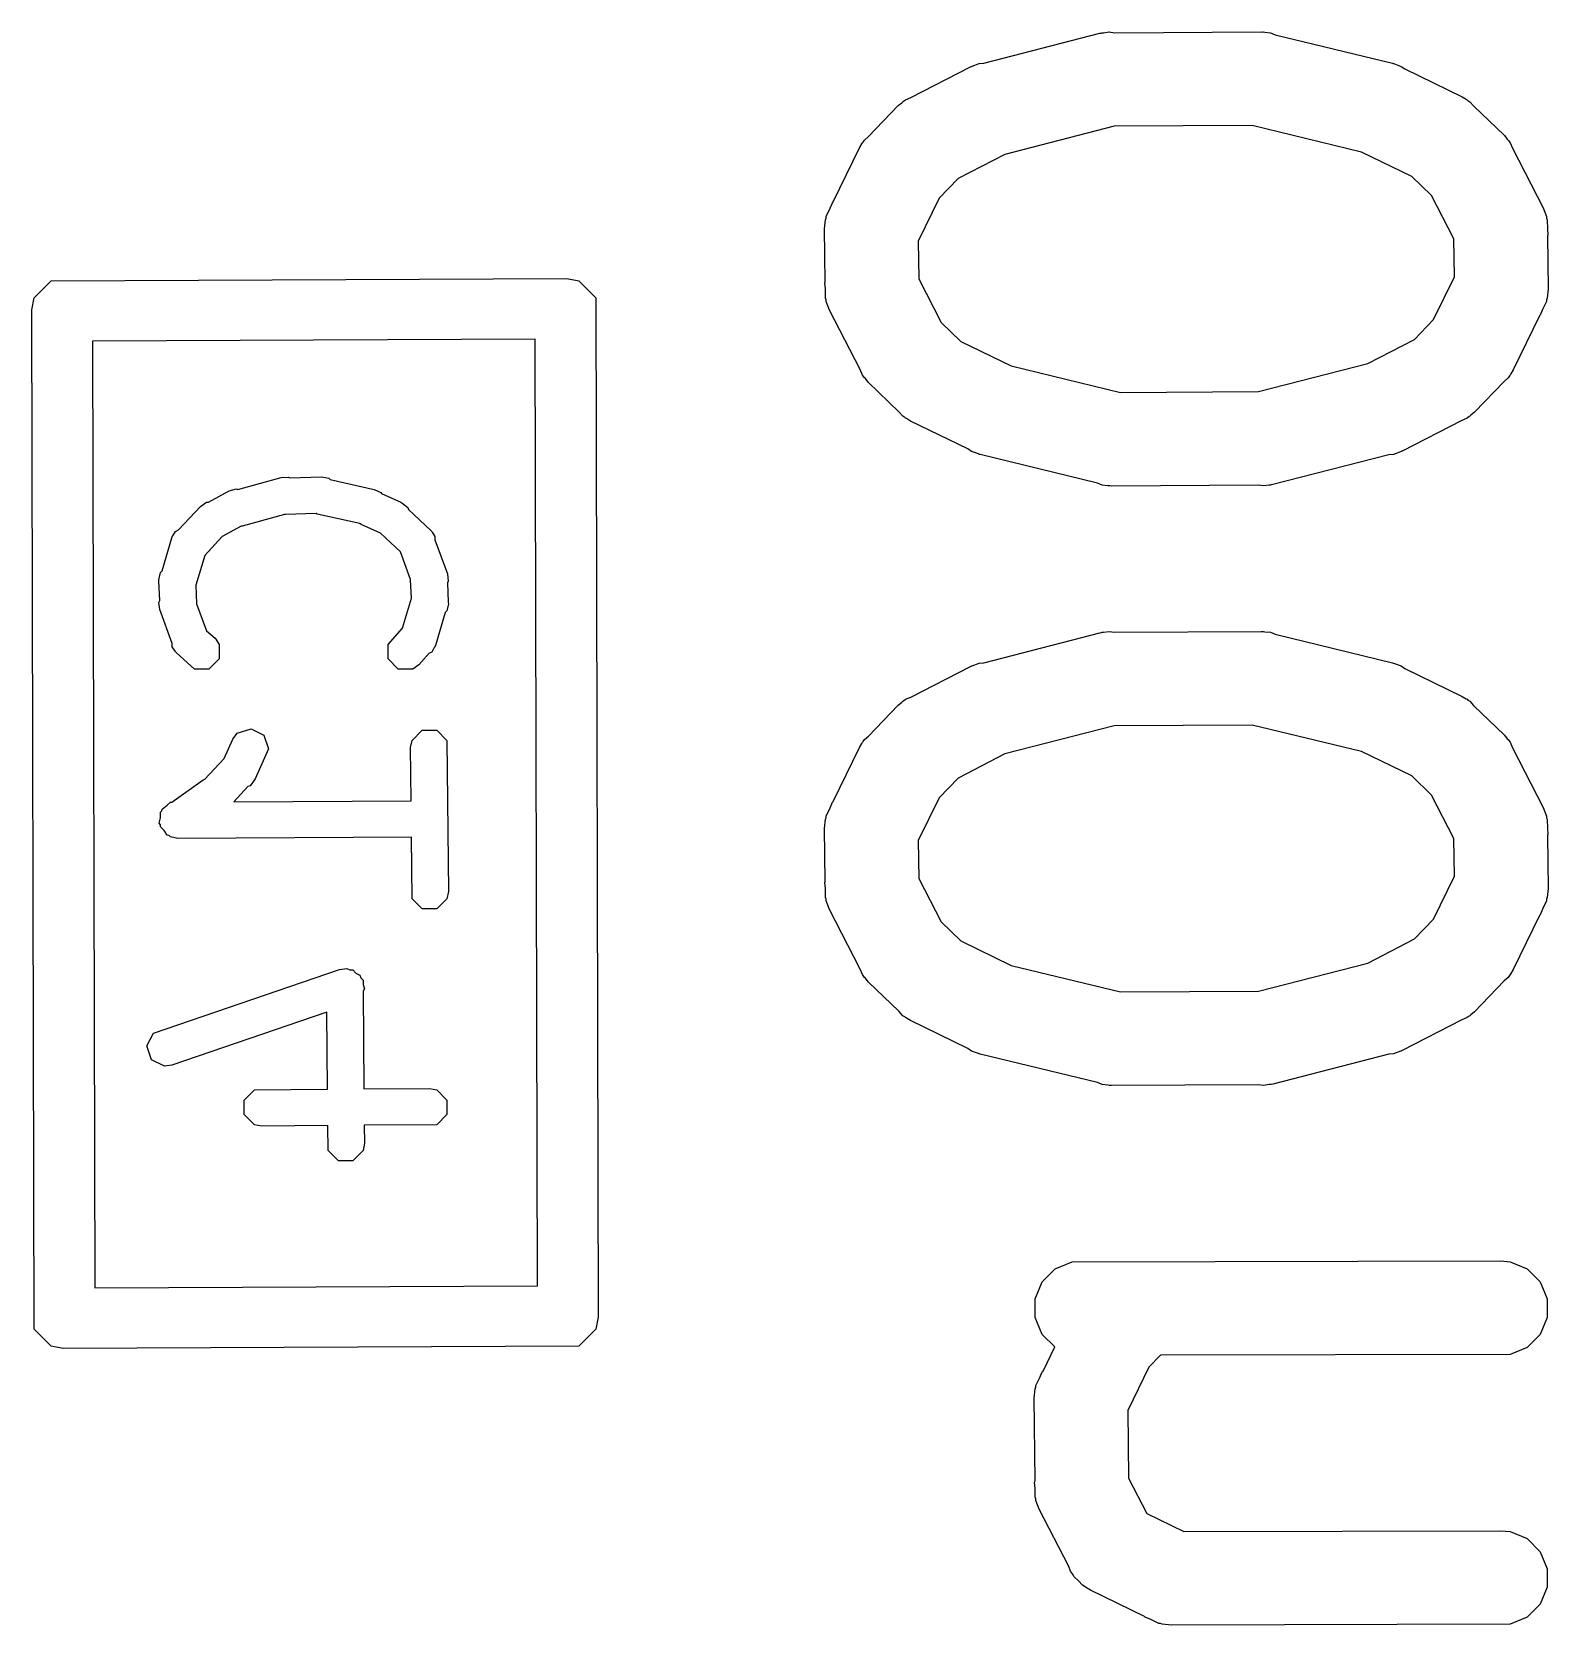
# Model space of a CAD drawing. Extents: x 4.05 to 6.76, y -4.93 to -3.08.
# Drawn here: x 6.6093 to 6.7042, y -4.6218 to -4.5221 of the extents above; entities that cross this region are included whole.
import ezdxf

# ---------------------------------------------------------------- set-up
doc = ezdxf.new("R2010")
doc.units = 0
doc.header["$MEASUREMENT"] = 0
doc.layers.add('BLACK', color=7, linetype='CONTINUOUS')

msp = doc.modelspace()

# ---------------------------------------------------------------- linework, layer by layer
at = {"layer": 'BLACK', "linetype": 'CONTINUOUS'}
for p, q in [((6.668846, -4.524074), (6.676117, -4.522204)), ((6.676117, -4.522204), (6.676217, -4.522189)), ((6.676217, -4.522189), (6.676257, -4.522172)), ((6.676257, -4.522172), (6.676333, -4.522172)), ((6.676333, -4.522172), (6.67669, -4.522119)), ((6.67669, -4.522119), (6.677019, -4.522168)), ((6.677019, -4.522168), (6.686207, -4.522115)), ((6.686207, -4.522115), (6.686308, -4.522125)), ((6.686308, -4.522125), (6.686351, -4.522119)), ((6.686351, -4.522119), (6.686425, -4.522137)), ((6.686425, -4.522137), (6.686783, -4.522172)), ((6.686783, -4.522172), (6.687085, -4.522297)), ((6.687085, -4.522297), (6.694423, -4.524078)), ((6.664291, -4.526219), (6.668014, -4.524302)), ((6.668014, -4.524302), (6.668056, -4.524286)), ((6.668056, -4.524286), (6.668073, -4.524273)), ((6.668073, -4.524273), (6.668122, -4.524261)), ((6.668122, -4.524261), (6.668555, -4.524095)), ((6.668555, -4.524095), (6.668846, -4.524074)), ((6.694423, -4.524078), (6.694465, -4.524094)), ((6.694465, -4.524094), (6.694486, -4.524095)), ((6.694486, -4.524095), (6.694534, -4.524118)), ((6.694534, -4.524118), (6.694968, -4.524273)), ((6.694968, -4.524273), (6.695185, -4.524434)), ((6.695185, -4.524434), (6.698776, -4.526177)), ((6.661633, -4.52866), (6.663497, -4.52673)), ((6.663497, -4.52673), (6.663723, -4.526544)), ((6.663723, -4.526544), (6.663775, -4.526485)), ((6.663775, -4.526485), (6.66383, -4.526456)), ((6.66383, -4.526456), (6.663944, -4.526363)), ((6.663944, -4.526363), (6.664291, -4.526219)), ((6.698776, -4.526177), (6.699024, -4.526333)), ((6.699024, -4.526333), (6.699096, -4.526363)), ((6.699096, -4.526363), (6.699142, -4.526407)), ((6.699142, -4.526407), (6.699266, -4.526485)), ((6.699266, -4.526485), (6.699488, -4.526741)), ((6.699488, -4.526741), (6.701419, -4.528605)), ((6.661377, -4.528882), (6.661633, -4.52866)), ((6.676999, -4.52802), (6.670173, -4.529776)), ((6.685647, -4.527971), (6.676999, -4.52802)), ((6.692479, -4.529629), (6.685647, -4.527971)), ((6.701419, -4.528605), (6.701604, -4.528831)), ((6.659428, -4.532753), (6.661069, -4.529372)), ((6.661069, -4.529372), (6.661225, -4.529124)), ((6.661225, -4.529124), (6.661255, -4.529052)), ((6.661255, -4.529052), (6.6613, -4.529006)), ((6.6613, -4.529006), (6.661377, -4.528882)), ((6.670173, -4.529776), (6.667241, -4.531286)), ((6.695629, -4.531158), (6.692479, -4.529629)), ((6.701604, -4.528831), (6.701663, -4.528882)), ((6.701663, -4.528882), (6.701692, -4.528938)), ((6.701692, -4.528938), (6.701786, -4.529052)), ((6.701786, -4.529052), (6.701929, -4.529399)), ((6.701929, -4.529399), (6.703846, -4.533122)), ((6.667241, -4.531286), (6.66605, -4.532519)), ((6.696862, -4.532348), (6.695629, -4.531158)), ((6.65938, -4.532802), (6.659428, -4.532753)), ((6.66605, -4.532519), (6.664749, -4.535201)), ((6.698261, -4.535064), (6.696862, -4.532348)), ((6.658939, -4.533866), (6.65898, -4.533768)), ((6.65898, -4.533768), (6.658987, -4.533662)), ((6.658987, -4.533662), (6.659236, -4.533151)), ((6.659236, -4.533151), (6.65938, -4.532802)), ((6.703846, -4.533122), (6.704053, -4.533662)), ((6.704053, -4.533662), (6.704061, -4.533768)), ((6.704061, -4.533768), (6.704101, -4.533866)), ((6.658883, -4.534442), (6.658939, -4.533866)), ((6.658926, -4.537761), (6.658883, -4.534442)), ((6.704101, -4.533866), (6.704109, -4.534446)), ((6.704109, -4.534446), (6.704135, -4.534811)), ((6.664749, -4.535201), (6.66478, -4.537569)), ((6.698292, -4.537433), (6.698261, -4.535064)), ((6.704135, -4.534811), (6.704115, -4.534872)), ((6.704115, -4.534872), (6.704158, -4.538192)), ((6.609433, -4.538751), (6.610499, -4.537685)), ((6.610499, -4.537685), (6.642748, -4.537535)), ((6.642748, -4.537535), (6.643501, -4.537685)), ((6.643501, -4.537685), (6.644567, -4.538751)), ((6.658906, -4.537822), (6.658926, -4.537761)), ((6.66478, -4.537569), (6.666178, -4.540285)), ((6.696991, -4.540114), (6.698292, -4.537433)), ((6.609283, -4.539504), (6.609433, -4.538751)), ((6.644567, -4.538751), (6.644717, -4.602496)), ((6.658932, -4.538187), (6.658906, -4.537822)), ((6.658939, -4.538768), (6.658932, -4.538187)), ((6.65898, -4.538866), (6.658939, -4.538768)), ((6.704101, -4.538768), (6.704061, -4.538866)), ((6.704158, -4.538192), (6.704101, -4.538768)), ((6.609433, -4.603249), (6.609283, -4.539504)), ((6.658987, -4.538971), (6.65898, -4.538866)), ((6.659194, -4.539512), (6.658987, -4.538971)), ((6.661111, -4.543235), (6.659194, -4.539512)), ((6.703805, -4.539483), (6.703661, -4.539832)), ((6.704053, -4.538971), (6.703805, -4.539483)), ((6.704061, -4.538866), (6.704053, -4.538971)), ((6.666178, -4.540285), (6.667412, -4.541476)), ((6.6958, -4.541347), (6.696991, -4.540114)), ((6.703612, -4.53988), (6.701972, -4.543262)), ((6.703661, -4.539832), (6.703612, -4.53988)), ((6.640784, -4.541335), (6.613077, -4.541464)), ((6.613077, -4.541464), (6.613216, -4.600665)), ((6.640923, -4.600536), (6.640784, -4.541335)), ((6.667412, -4.541476), (6.670562, -4.543005)), ((6.692868, -4.542858), (6.6958, -4.541347)), ((6.661255, -4.543582), (6.661111, -4.543235)), ((6.661349, -4.543696), (6.661255, -4.543582)), ((6.661377, -4.543751), (6.661349, -4.543696)), ((6.661436, -4.543803), (6.661377, -4.543751)), ((6.670562, -4.543005), (6.677394, -4.544663)), ((6.686042, -4.544614), (6.692868, -4.542858)), ((6.701663, -4.543751), (6.701408, -4.543973)), ((6.701741, -4.543628), (6.701663, -4.543751)), ((6.701786, -4.543582), (6.701741, -4.543628)), ((6.701816, -4.54351), (6.701786, -4.543582)), ((6.701972, -4.543262), (6.701816, -4.54351)), ((6.661622, -4.544029), (6.661436, -4.543803)), ((6.663553, -4.545893), (6.661622, -4.544029)), ((6.677394, -4.544663), (6.686042, -4.544614)), ((6.701408, -4.543973), (6.699544, -4.545904)), ((6.663775, -4.546149), (6.663553, -4.545893)), ((6.663898, -4.546226), (6.663775, -4.546149)), ((6.663944, -4.546271), (6.663898, -4.546226)), ((6.664016, -4.546301), (6.663944, -4.546271)), ((6.664264, -4.546457), (6.664016, -4.546301)), ((6.667856, -4.5482), (6.664264, -4.546457)), ((6.698749, -4.546415), (6.695027, -4.548332)), ((6.699096, -4.546271), (6.698749, -4.546415)), ((6.699211, -4.546177), (6.699096, -4.546271)), ((6.699266, -4.546149), (6.699211, -4.546177)), ((6.699317, -4.54609), (6.699266, -4.546149)), ((6.699544, -4.545904), (6.699317, -4.54609)), ((6.668073, -4.54836), (6.667856, -4.5482)), ((6.668507, -4.548515), (6.668073, -4.54836)), ((6.668555, -4.548539), (6.668507, -4.548515)), ((6.668576, -4.54854), (6.668555, -4.548539)), ((6.668618, -4.548555), (6.668576, -4.54854)), ((6.675956, -4.550336), (6.668618, -4.548555)), ((6.694195, -4.548559), (6.686923, -4.55043)), ((6.694486, -4.548539), (6.694195, -4.548559)), ((6.694919, -4.548373), (6.694486, -4.548539)), ((6.694968, -4.54836), (6.694919, -4.548373)), ((6.694985, -4.548348), (6.694968, -4.54836)), ((6.695027, -4.548332), (6.694985, -4.548348)), ((6.621636, -4.550821), (6.62208, -4.550699)), ((6.62208, -4.550699), (6.622174, -4.550731)), ((6.622174, -4.550731), (6.624877, -4.549982)), ((6.624877, -4.549982), (6.625337, -4.549959)), ((6.625337, -4.549959), (6.625426, -4.550012)), ((6.625426, -4.550012), (6.627413, -4.549946)), ((6.627413, -4.549946), (6.627865, -4.550036)), ((6.627865, -4.550036), (6.627946, -4.550117)), ((6.627946, -4.550117), (6.630699, -4.550732)), ((6.676257, -4.550461), (6.675956, -4.550336)), ((6.676616, -4.550497), (6.676257, -4.550461)), ((6.67669, -4.550515), (6.676616, -4.550497)), ((6.676733, -4.550508), (6.67669, -4.550515)), ((6.676834, -4.550518), (6.676733, -4.550508)), ((6.686022, -4.550466), (6.676834, -4.550518)), ((6.686351, -4.550515), (6.686022, -4.550466)), ((6.686708, -4.550462), (6.686351, -4.550515)), ((6.686783, -4.550461), (6.686708, -4.550462)), ((6.686824, -4.550445), (6.686783, -4.550461)), ((6.686923, -4.55043), (6.686824, -4.550445)), ((6.619829, -4.551792), (6.620212, -4.551536)), ((6.620212, -4.551536), (6.620345, -4.551536)), ((6.620345, -4.551536), (6.621636, -4.550821)), ((6.630699, -4.550732), (6.631116, -4.550928)), ((6.631116, -4.550928), (6.631156, -4.550995)), ((6.631156, -4.550995), (6.632363, -4.551536)), ((6.632363, -4.551536), (6.632365, -4.551536)), ((6.632365, -4.551536), (6.632366, -4.551537)), ((6.632366, -4.551537), (6.632441, -4.551571)), ((6.632441, -4.551571), (6.632805, -4.551853)), ((6.618462, -4.553258), (6.619829, -4.551792)), ((6.625085, -4.552293), (6.62245, -4.553023)), ((6.625164, -4.552309), (6.625085, -4.552293)), ((6.627067, -4.552245), (6.625164, -4.552309)), ((6.627127, -4.552273), (6.627067, -4.552245)), ((6.629804, -4.552871), (6.627127, -4.552273)), ((6.632805, -4.551853), (6.63285, -4.551989)), ((6.63285, -4.551989), (6.634248, -4.553292)), ((6.618044, -4.553754), (6.618073, -4.553702)), ((6.618073, -4.553675), (6.618113, -4.553632)), ((6.618073, -4.553702), (6.618073, -4.553675)), ((6.618113, -4.553632), (6.618272, -4.553353)), ((6.618272, -4.553353), (6.618462, -4.553258)), ((6.621191, -4.553684), (6.620101, -4.554854)), ((6.621192, -4.553684), (6.621191, -4.553684)), ((6.622378, -4.553027), (6.621192, -4.553684)), ((6.62245, -4.553023), (6.622378, -4.553027)), ((6.629885, -4.552934), (6.629804, -4.552871)), ((6.63109, -4.553474), (6.629885, -4.552934)), ((6.632345, -4.554644), (6.63109, -4.553474)), ((6.634248, -4.553292), (6.634281, -4.553341)), ((6.634281, -4.553341), (6.634305, -4.553353)), ((6.634305, -4.553353), (6.634325, -4.553407)), ((6.634325, -4.553407), (6.634504, -4.553675)), ((6.634504, -4.553675), (6.634504, -4.553892)), ((6.617427, -4.555821), (6.618044, -4.553754)), ((6.632982, -4.556371), (6.632345, -4.554644)), ((6.634504, -4.553892), (6.635283, -4.556003)), ((6.620101, -4.554854), (6.619542, -4.556725)), ((6.617233, -4.556377), (6.617323, -4.555925)), ((6.617237, -4.556458), (6.617233, -4.556377)), ((6.617236, -4.556461), (6.617237, -4.556458)), ((6.617237, -4.556462), (6.617236, -4.556461)), ((6.617293, -4.557679), (6.617237, -4.556462)), ((6.617323, -4.555925), (6.617427, -4.555821)), ((6.632981, -4.556377), (6.632982, -4.556371)), ((6.633034, -4.557528), (6.632981, -4.556377)), ((6.635283, -4.556003), (6.635341, -4.556461)), ((6.635341, -4.556461), (6.635284, -4.556575)), ((6.635284, -4.556575), (6.63534, -4.557791)), ((6.617236, -4.557793), (6.617293, -4.557679)), ((6.619542, -4.556725), (6.619596, -4.557877)), ((6.632474, -4.559408), (6.633034, -4.557528)), ((6.617294, -4.55825), (6.617236, -4.557793)), ((6.618073, -4.560361), (6.617294, -4.55825)), ((6.619596, -4.557877), (6.619594, -4.557882)), ((6.619594, -4.557882), (6.620217, -4.559568)), ((6.63515, -4.558433), (6.634533, -4.5605)), ((6.635254, -4.558329), (6.63515, -4.558433)), ((6.635344, -4.557877), (6.635254, -4.558329)), ((6.63534, -4.557791), (6.635341, -4.557793)), ((6.635341, -4.557793), (6.63534, -4.557795)), ((6.63534, -4.557795), (6.635344, -4.557877)), ((6.620217, -4.559568), (6.620749, -4.560041)), ((6.631571, -4.560424), (6.632474, -4.559408)), ((6.668846, -4.56157), (6.676117, -4.559699)), ((6.676117, -4.559699), (6.676217, -4.559684)), ((6.676217, -4.559684), (6.676257, -4.559668)), ((6.676257, -4.559668), (6.676333, -4.559667)), ((6.676333, -4.559667), (6.67669, -4.559614)), ((6.67669, -4.559614), (6.677019, -4.559663)), ((6.677019, -4.559663), (6.686207, -4.559611)), ((6.686207, -4.559611), (6.686308, -4.559621)), ((6.686308, -4.559621), (6.686351, -4.559614)), ((6.686351, -4.559614), (6.686425, -4.559632)), ((6.686425, -4.559632), (6.686783, -4.559668)), ((6.686783, -4.559668), (6.687085, -4.559793)), ((6.618073, -4.560578), (6.618073, -4.560361)), ((6.618252, -4.560846), (6.618073, -4.560578)), ((6.620749, -4.560041), (6.621005, -4.560424)), ((6.621005, -4.560424), (6.621005, -4.561328)), ((6.631571, -4.561328), (6.631571, -4.560424)), ((6.634461, -4.560627), (6.634305, -4.5609)), ((6.634504, -4.560578), (6.634461, -4.560627)), ((6.634533, -4.5605), (6.634504, -4.560551)), ((6.634504, -4.560551), (6.634504, -4.560578)), ((6.687085, -4.559793), (6.694423, -4.561574)), ((6.618272, -4.5609), (6.618252, -4.560846)), ((6.618296, -4.560912), (6.618272, -4.5609)), ((6.618329, -4.560961), (6.618296, -4.560912)), ((6.619462, -4.561967), (6.618329, -4.560961)), ((6.621005, -4.561328), (6.620366, -4.561967)), ((6.632211, -4.561967), (6.631571, -4.561328)), ((6.634149, -4.560978), (6.633498, -4.561711)), ((6.634305, -4.5609), (6.634149, -4.560978)), ((6.668122, -4.561756), (6.668555, -4.56159)), ((6.668555, -4.56159), (6.668846, -4.56157)), ((6.694423, -4.561574), (6.694465, -4.561589)), ((6.694465, -4.561589), (6.694486, -4.56159)), ((6.694486, -4.56159), (6.694534, -4.561613)), ((6.694534, -4.561613), (6.694968, -4.561768)), ((6.620366, -4.561967), (6.619462, -4.561967)), ((6.633115, -4.561967), (6.632211, -4.561967)), ((6.633498, -4.561711), (6.633115, -4.561967)), ((6.664291, -4.563714), (6.668014, -4.561797)), ((6.668014, -4.561797), (6.668056, -4.561781)), ((6.668056, -4.561781), (6.668073, -4.561768)), ((6.668073, -4.561768), (6.668122, -4.561756)), ((6.694968, -4.561768), (6.695185, -4.561929)), ((6.695185, -4.561929), (6.698776, -4.563672)), ((6.698776, -4.563672), (6.699024, -4.563828)), ((6.661633, -4.566156), (6.663497, -4.564225)), ((6.663497, -4.564225), (6.663723, -4.564039)), ((6.663723, -4.564039), (6.663775, -4.56398)), ((6.663775, -4.56398), (6.66383, -4.563952)), ((6.66383, -4.563952), (6.663944, -4.563858)), ((6.663944, -4.563858), (6.664291, -4.563714)), ((6.699024, -4.563828), (6.699096, -4.563858)), ((6.699096, -4.563858), (6.699142, -4.563902)), ((6.699142, -4.563902), (6.699266, -4.56398)), ((6.699266, -4.56398), (6.699488, -4.564236)), ((6.699488, -4.564236), (6.701419, -4.5661)), ((6.676999, -4.565515), (6.670173, -4.567271)), ((6.685647, -4.565466), (6.676999, -4.565515)), ((6.692479, -4.567124), (6.685647, -4.565466)), ((6.621317, -4.567553), (6.621857, -4.566347)), ((6.621857, -4.566347), (6.62214, -4.565983)), ((6.62214, -4.565983), (6.622998, -4.565697)), ((6.622998, -4.565697), (6.623806, -4.566102)), ((6.623806, -4.566102), (6.624092, -4.566959)), ((6.632981, -4.566876), (6.633071, -4.566424)), ((6.633071, -4.566424), (6.63371, -4.565784)), ((6.63371, -4.565784), (6.634614, -4.565784)), ((6.634614, -4.565784), (6.635254, -4.566424)), ((6.635254, -4.566424), (6.635344, -4.575874)), ((6.661069, -4.566867), (6.661225, -4.566619)), ((6.661225, -4.566619), (6.661255, -4.566547)), ((6.661255, -4.566547), (6.6613, -4.566501)), ((6.6613, -4.566501), (6.661377, -4.566377)), ((6.661377, -4.566377), (6.661633, -4.566156)), ((6.701419, -4.5661), (6.701604, -4.566326)), ((6.701604, -4.566326), (6.701663, -4.566377)), ((6.701663, -4.566377), (6.701692, -4.566433)), ((6.701692, -4.566433), (6.701786, -4.566547)), ((6.701786, -4.566547), (6.701929, -4.566894)), ((6.620105, -4.568853), (6.621317, -4.567553)), ((6.624092, -4.566959), (6.623255, -4.568826)), ((6.633013, -4.5702), (6.632981, -4.566876)), ((6.659428, -4.570249), (6.661069, -4.566867)), ((6.670173, -4.567271), (6.667241, -4.568781)), ((6.695629, -4.568653), (6.692479, -4.567124)), ((6.701929, -4.566894), (6.703846, -4.570617)), ((6.696862, -4.569844), (6.695629, -4.568653)), ((6.618046, -4.570283), (6.620009, -4.568892)), ((6.620009, -4.568892), (6.620105, -4.568853)), ((6.622803, -4.569313), (6.621917, -4.570262)), ((6.622938, -4.569268), (6.622803, -4.569313)), ((6.62322, -4.568904), (6.622938, -4.569268)), ((6.623254, -4.568828), (6.62322, -4.568904)), ((6.623255, -4.568827), (6.623254, -4.568828)), ((6.623255, -4.568826), (6.623255, -4.568827)), ((6.667241, -4.568781), (6.66605, -4.570015)), ((6.617433, -4.570718), (6.61776, -4.570486)), ((6.61776, -4.570486), (6.617962, -4.570284)), ((6.617962, -4.570284), (6.618046, -4.570283)), ((6.621917, -4.570262), (6.633013, -4.5702)), ((6.658987, -4.571157), (6.659236, -4.570646)), ((6.659236, -4.570646), (6.65938, -4.570297)), ((6.65938, -4.570297), (6.659428, -4.570249)), ((6.66605, -4.570015), (6.664749, -4.572696)), ((6.698261, -4.572559), (6.696862, -4.569844)), ((6.703846, -4.570617), (6.704053, -4.571157)), ((6.617256, -4.571604), (6.617323, -4.571267)), ((6.617323, -4.571705), (6.617256, -4.571604)), ((6.617323, -4.570923), (6.617409, -4.570837)), ((6.617323, -4.571267), (6.617323, -4.570923)), ((6.617409, -4.570837), (6.617433, -4.570718)), ((6.658883, -4.571937), (6.658939, -4.571361)), ((6.658939, -4.571361), (6.65898, -4.571263)), ((6.65898, -4.571263), (6.658987, -4.571157)), ((6.704053, -4.571157), (6.704061, -4.571263)), ((6.704061, -4.571263), (6.704101, -4.571361)), ((6.704101, -4.571361), (6.704109, -4.571942)), ((6.617323, -4.571827), (6.617323, -4.571705)), ((6.617566, -4.57207), (6.617323, -4.571827)), ((6.617757, -4.572356), (6.617566, -4.57207)), ((6.617876, -4.57238), (6.617757, -4.572356)), ((6.617962, -4.572466), (6.617876, -4.57238)), ((6.618414, -4.572556), (6.617962, -4.572466)), ((6.633035, -4.572475), (6.618414, -4.572556)), ((6.633071, -4.576326), (6.633035, -4.572475)), ((6.658926, -4.575256), (6.658883, -4.571937)), ((6.698292, -4.574928), (6.698261, -4.572559)), ((6.704109, -4.571942), (6.704135, -4.572307)), ((6.704135, -4.572307), (6.704115, -4.572368)), ((6.704115, -4.572368), (6.704158, -4.575687)), ((6.664749, -4.572696), (6.66478, -4.575065)), ((6.658906, -4.575318), (6.658926, -4.575256)), ((6.658932, -4.575682), (6.658906, -4.575318)), ((6.66478, -4.575065), (6.666178, -4.577781)), ((6.696991, -4.577609), (6.698292, -4.574928)), ((6.63371, -4.576966), (6.633071, -4.576326)), ((6.635254, -4.576326), (6.634614, -4.576966)), ((6.635344, -4.575874), (6.635254, -4.576326)), ((6.658939, -4.576263), (6.658932, -4.575682)), ((6.65898, -4.576361), (6.658939, -4.576263)), ((6.658987, -4.576467), (6.65898, -4.576361)), ((6.659194, -4.577007), (6.658987, -4.576467)), ((6.704053, -4.576467), (6.703805, -4.576979)), ((6.704061, -4.576361), (6.704053, -4.576467)), ((6.704101, -4.576263), (6.704061, -4.576361)), ((6.704158, -4.575687), (6.704101, -4.576263)), ((6.634614, -4.576966), (6.63371, -4.576966)), ((6.661111, -4.58073), (6.659194, -4.577007)), ((6.6958, -4.578843), (6.696991, -4.577609)), ((6.703612, -4.577375), (6.701972, -4.580757)), ((6.703661, -4.577327), (6.703612, -4.577375)), ((6.703805, -4.576979), (6.703661, -4.577327)), ((6.666178, -4.577781), (6.667412, -4.578971)), ((6.667412, -4.578971), (6.670562, -4.5805)), ((6.692868, -4.580353), (6.6958, -4.578843)), ((6.670562, -4.5805), (6.677394, -4.582158)), ((6.686042, -4.582109), (6.692868, -4.580353)), ((6.616891, -4.584731), (6.62854, -4.580753)), ((6.62854, -4.580753), (6.628997, -4.580696)), ((6.628997, -4.580696), (6.629171, -4.580782)), ((6.629171, -4.580782), (6.629365, -4.580782)), ((6.629365, -4.580782), (6.62956, -4.580977)), ((6.62956, -4.580977), (6.629805, -4.5811)), ((6.629805, -4.5811), (6.629867, -4.581284)), ((6.629867, -4.581284), (6.630004, -4.581422)), ((6.630004, -4.581422), (6.630007, -4.581704)), ((6.661255, -4.581077), (6.661111, -4.58073)), ((6.661349, -4.581191), (6.661255, -4.581077)), ((6.661377, -4.581247), (6.661349, -4.581191)), ((6.661436, -4.581298), (6.661377, -4.581247)), ((6.661622, -4.581524), (6.661436, -4.581298)), ((6.663553, -4.583388), (6.661622, -4.581524)), ((6.701408, -4.581469), (6.699544, -4.583399)), ((6.701663, -4.581247), (6.701408, -4.581469)), ((6.701741, -4.581123), (6.701663, -4.581247)), ((6.701786, -4.581077), (6.701741, -4.581123)), ((6.701816, -4.581005), (6.701786, -4.581077)), ((6.701972, -4.580757), (6.701816, -4.581005)), ((6.630007, -4.581704), (6.630091, -4.581957)), ((6.630091, -4.581957), (6.63001, -4.582119)), ((6.63001, -4.582119), (6.630064, -4.588225)), ((6.677394, -4.582158), (6.686042, -4.582109)), ((6.627746, -4.583429), (6.618038, -4.586744)), ((6.627788, -4.588244), (6.627746, -4.583429)), ((6.663775, -4.583644), (6.663553, -4.583388)), ((6.699317, -4.583585), (6.699266, -4.583644)), ((6.699544, -4.583399), (6.699317, -4.583585)), ((6.663898, -4.583722), (6.663775, -4.583644)), ((6.663944, -4.583766), (6.663898, -4.583722)), ((6.664016, -4.583796), (6.663944, -4.583766)), ((6.664264, -4.583952), (6.664016, -4.583796)), ((6.667856, -4.585695), (6.664264, -4.583952)), ((6.698749, -4.58391), (6.695027, -4.585827)), ((6.699096, -4.583766), (6.698749, -4.58391)), ((6.699211, -4.583672), (6.699096, -4.583766)), ((6.699266, -4.583644), (6.699211, -4.583672)), ((6.616486, -4.585539), (6.616891, -4.584731)), ((6.616772, -4.586397), (6.616486, -4.585539)), ((6.617581, -4.586801), (6.616772, -4.586397)), ((6.668073, -4.585856), (6.667856, -4.585695)), ((6.668507, -4.586011), (6.668073, -4.585856)), ((6.668555, -4.586034), (6.668507, -4.586011)), ((6.668576, -4.586035), (6.668555, -4.586034)), ((6.668618, -4.586051), (6.668576, -4.586035)), ((6.675956, -4.587832), (6.668618, -4.586051)), ((6.694195, -4.586055), (6.686923, -4.587925)), ((6.694486, -4.586034), (6.694195, -4.586055)), ((6.694919, -4.585868), (6.694486, -4.586034)), ((6.694968, -4.585856), (6.694919, -4.585868)), ((6.694985, -4.585843), (6.694968, -4.585856)), ((6.695027, -4.585827), (6.694985, -4.585843)), ((6.618038, -4.586744), (6.617581, -4.586801)), ((6.622573, -4.588921), (6.623212, -4.588281)), ((6.623212, -4.588281), (6.627788, -4.588244)), ((6.630064, -4.588225), (6.634162, -4.588192)), ((6.634162, -4.588192), (6.634614, -4.588281)), ((6.634614, -4.588281), (6.635254, -4.588921)), ((6.676257, -4.587957), (6.675956, -4.587832)), ((6.676616, -4.587992), (6.676257, -4.587957)), ((6.67669, -4.58801), (6.676616, -4.587992)), ((6.676733, -4.588004), (6.67669, -4.58801)), ((6.676834, -4.588013), (6.676733, -4.588004)), ((6.686022, -4.587961), (6.676834, -4.588013)), ((6.686351, -4.58801), (6.686022, -4.587961)), ((6.686708, -4.587957), (6.686351, -4.58801)), ((6.686783, -4.587957), (6.686708, -4.587957)), ((6.686824, -4.58794), (6.686783, -4.587957)), ((6.686923, -4.587925), (6.686824, -4.58794)), ((6.622573, -4.589825), (6.622573, -4.588921)), ((6.635254, -4.588921), (6.635254, -4.589825)), ((6.623212, -4.590464), (6.622573, -4.589825)), ((6.623664, -4.590554), (6.623212, -4.590464)), ((6.627808, -4.59052), (6.623664, -4.590554)), ((6.627822, -4.592074), (6.627808, -4.59052)), ((6.634614, -4.590464), (6.630084, -4.590501)), ((6.630084, -4.590501), (6.630094, -4.591622)), ((6.635254, -4.589825), (6.634614, -4.590464)), ((6.628461, -4.592714), (6.627822, -4.592074)), ((6.630004, -4.592074), (6.629365, -4.592714)), ((6.630094, -4.591622), (6.630004, -4.592074)), ((6.629365, -4.592714), (6.628461, -4.592714)), ((6.672504, -4.600293), (6.673318, -4.599479)), ((6.673318, -4.599479), (6.674383, -4.599038)), ((6.674383, -4.599038), (6.701205, -4.598981)), ((6.701205, -4.598981), (6.701782, -4.599038)), ((6.701782, -4.599038), (6.702846, -4.599479)), ((6.702846, -4.599479), (6.703661, -4.600293)), ((6.613216, -4.600665), (6.640923, -4.600536)), ((6.672063, -4.601358), (6.672504, -4.600293)), ((6.703661, -4.600293), (6.704101, -4.601358)), ((6.672063, -4.60251), (6.672063, -4.601358)), ((6.704101, -4.601358), (6.704101, -4.60251)), ((6.644717, -4.602496), (6.644567, -4.603249)), ((6.672504, -4.603574), (6.672063, -4.60251)), ((6.704101, -4.60251), (6.703661, -4.603574)), ((6.610499, -4.604315), (6.609433, -4.603249)), ((6.644567, -4.603249), (6.643501, -4.604315)), ((6.611252, -4.604465), (6.610499, -4.604315)), ((6.643501, -4.604315), (6.611252, -4.604465)), ((6.673286, -4.604356), (6.672504, -4.603574)), ((6.672552, -4.605869), (6.673286, -4.604356)), ((6.702846, -4.604389), (6.701782, -4.60483)), ((6.703661, -4.603574), (6.702846, -4.604389)), ((6.679907, -4.604876), (6.679173, -4.605635)), ((6.701782, -4.60483), (6.679907, -4.604876)), ((6.672111, -4.606778), (6.672359, -4.606266)), ((6.672359, -4.606266), (6.672504, -4.605917)), ((6.672504, -4.605917), (6.672552, -4.605869)), ((6.679173, -4.605635), (6.677867, -4.608327)), ((6.672006, -4.607558), (6.672063, -4.606982)), ((6.672063, -4.606982), (6.672103, -4.606884)), ((6.672103, -4.606884), (6.672111, -4.606778)), ((6.672053, -4.61274), (6.672006, -4.607558)), ((6.677867, -4.608327), (6.677906, -4.612565)), ((6.672029, -4.612813), (6.672053, -4.61274)), ((6.672058, -4.613215), (6.672029, -4.612813)), ((6.672063, -4.613758), (6.672058, -4.613215)), ((6.677906, -4.612565), (6.679046, -4.614779)), ((6.672103, -4.613856), (6.672063, -4.613758)), ((6.672111, -4.613962), (6.672103, -4.613856)), ((6.672318, -4.614503), (6.672111, -4.613962)), ((6.67417, -4.618101), (6.672318, -4.614503)), ((6.679046, -4.614779), (6.68137, -4.615907)), ((6.68137, -4.615907), (6.701205, -4.615854)), ((6.701205, -4.615854), (6.701782, -4.61591)), ((6.701782, -4.61591), (6.702846, -4.616351)), ((6.702846, -4.616351), (6.703661, -4.617166)), ((6.703661, -4.617166), (6.704101, -4.61823)), ((6.674268, -4.618394), (6.67417, -4.618101)), ((6.674399, -4.618545), (6.674268, -4.618394)), ((6.704101, -4.61823), (6.704101, -4.619383)), ((6.674501, -4.618742), (6.674399, -4.618545)), ((6.674781, -4.618985), (6.674501, -4.618742)), ((6.675023, -4.619264), (6.674781, -4.618985)), ((6.675315, -4.619448), (6.675023, -4.619264)), ((6.675371, -4.619497), (6.675315, -4.619448)), ((6.704101, -4.619383), (6.703661, -4.620447)), ((6.675417, -4.619512), (6.675371, -4.619497)), ((6.675513, -4.619573), (6.675417, -4.619512)), ((6.678894, -4.621214), (6.675513, -4.619573)), ((6.703661, -4.620447), (6.702846, -4.621262)), ((6.678943, -4.621262), (6.678894, -4.621214)), ((6.679291, -4.621406), (6.678943, -4.621262)), ((6.679803, -4.621654), (6.679291, -4.621406)), ((6.702846, -4.621262), (6.701782, -4.621703)), ((6.679909, -4.621662), (6.679803, -4.621654)), ((6.680007, -4.621703), (6.679909, -4.621662)), ((6.680583, -4.621759), (6.680007, -4.621703)), ((6.701782, -4.621703), (6.680583, -4.621759))]:
    msp.add_line(p, q, dxfattribs=at)

doc.saveas('drawing.dxf')
